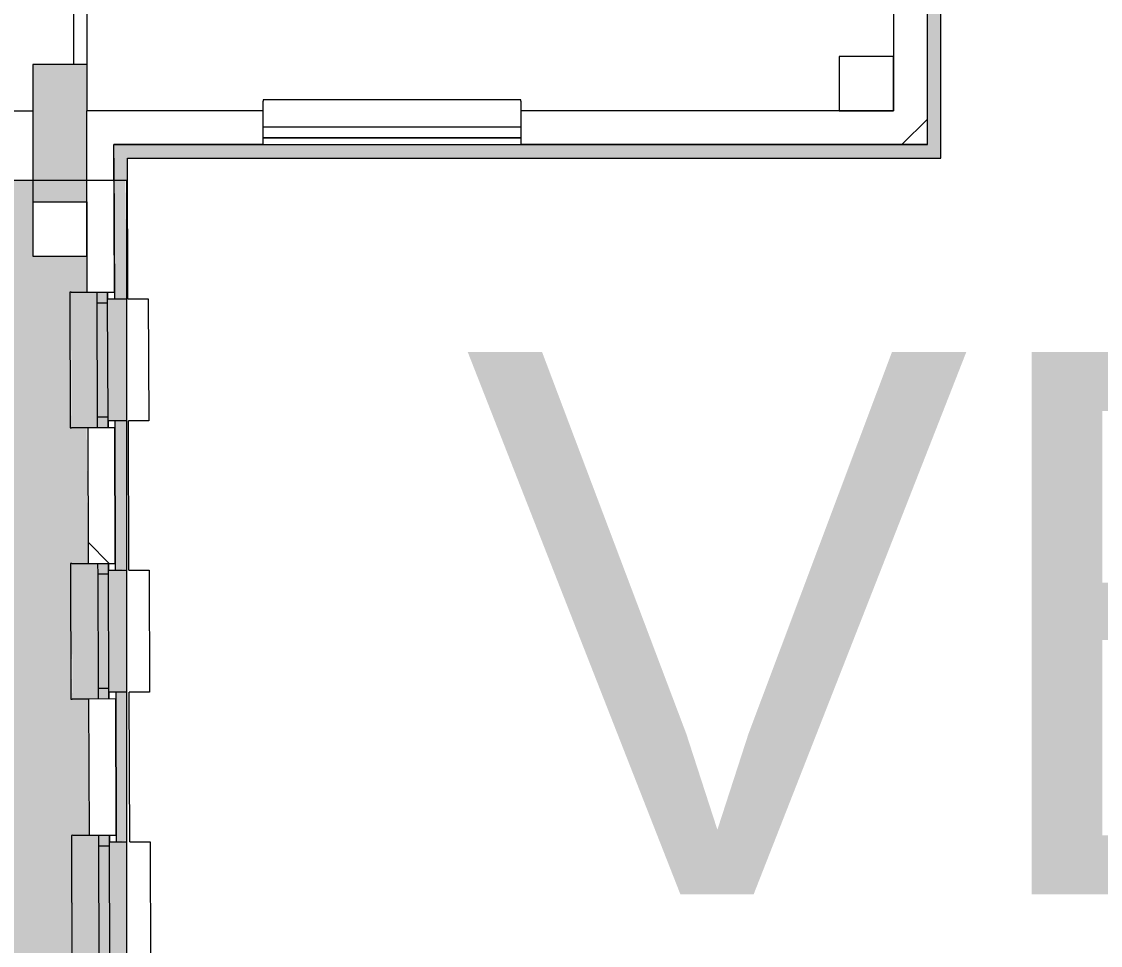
# Model space of a CAD drawing. Header units: millimetres. Extents: x 46521 to 258066, y -45352 to 20466.
# Drawn here: x 206020 to 213978, y -11033 to -4219 of the extents above; entities that cross this region are included whole.
import ezdxf

# ---------------------------------------------------------------- set-up
doc = ezdxf.new("R2010")
doc.units = ezdxf.units.MM
for name, color, linetype, lineweight in [('A-DETL-GENF', 92, 'Continuous', 13), ('A-DETL-THIN', 151, 'Continuous', 13), ('A-FLOR', 192, 'Continuous', 13), ('A-GENM', 13, 'Continuous', 13), ('A-GLAZ', 151, 'Continuous', 13), ('A-WALL', 113, 'Continuous', 13), ('A-WALL-PATT', 111, 'Continuous', 35), ('G-ANNO-TEXT', 231, 'Continuous', 9), ('Q-SPCQ', 91, 'Continuous', 9), ('S-COLS', 52, 'Continuous', 13)]:
    doc.layers.add(name, color=color, linetype=linetype, lineweight=lineweight)
doc.styles.add('Arial_4', font='arial.ttf', dxfattribs={"height": 4000})
pattern_1 = [(135.18, (206711, -8269), (-5729, -5765.6), []), (90.182, (203990, 880.5), (-5765.6, 5729), [1016, -10478.7]), (135.18, (203987, 1896.5), (-5729, -5765.6), [1016, -7112]), (180.182, (203266, 2612.6), (-5729, -5765.6), [1016, -10478.7]), (225.18, (202250, 2609), (5765.6, -5729), [1016, -7112]), (90.182, (201537, 872.7), (-5765.6, 5729), [1016, -10478.7]), (135.18, (202258, 156.6), (-5729, -5765.6), [1016, -7112]), (180.182, (203274, 160), (-5729, -5765.6), [1016, -10478.7]), (225.18, (203990, 880.5), (5765.6, -5729), [1016, -7112]), (135.18, (200600, 3533), (-5729, -5765.6), [2032, -6096])]

# ---------------------------------------------------------------- blocks, each defined once
blk = doc.blocks.new('OKNO_1k_nadsvetlik - OKNO_1k_nadsvetlik_1000 x 1500-V75-Mapka _ závislý 6')
at = {"layer": 'A-GLAZ', "lineweight": 9}
h = blk.add_hatch(color=256, dxfattribs=at)
h.paths.add_polyline_path([(500, -30), (499.8, 50), (420, 50), (420, -30), (499.6, -30)])
h.paths.add_polyline_path([(-420, -30), (-420, 50), (-500, 50), (-499.8, -30), (-420.3, -30)])
blk.add_hatch(color=256, dxfattribs=at).paths.add_polyline_path([(420, -30), (420, 50), (-420, 50), (-420, -30)])
for p, q in [((-450, 50), (-450, 100.1)), ((450, 100.1), (450, 50)), ((-500, 50), (-450, 50)), ((-420, 50), (-500, 50)), ((420, 50), (-420, 50)), ((-420, 50), (-420, -30)), ((500, 50), (420, 50)), ((420, -30), (420, 50)), ((450, 50), (500, 50)), ((-500, -30), (-420, -30)), ((-420, -30), (420, -30)), ((420, -30), (500, -30))]:
    blk.add_line(p, q, dxfattribs=at)
blk = doc.blocks.new('parapet s nosem_vnitní - parapet s nosem_vnitní-V73-Mapka _ závislý 6')
at = {"layer": 'A-GENM', "lineweight": 9}
for points in [[(500, -190), (499.6, 0), (-500, 0), (-500, -190), (-6.6, -190)], [(500, -195), (500, -190), (258.3, -195)]]:
    blk.add_hatch(color=151, dxfattribs=at).paths.add_polyline_path(points)
for p, q in [((-500, -190), (-500, -70)), ((500, -70), (500, -190)), ((-500, -190), (-500, -200)), ((-500, -200), (500, -200)), ((-500, -200), (500, -200)), ((500, -200), (500, -190))]:
    blk.add_line(p, q, dxfattribs=at)
blk = doc.blocks.new('parapet_ext - parapet_ext-V76-Mapka _ závislý 6')
at = {"layer": 'Q-SPCQ'}
blk.add_hatch(color=151, dxfattribs=at).paths.add_polyline_path([(450, 0), (449.9, 126.1), (-450, 129), (-450, 0), (449.8, 0)])
for p, q in [((-450, 150.1), (-450, 300)), ((-450, 300), (450, 300)), ((450, 300), (450, 150.1))]:
    blk.add_line(p, q, dxfattribs=at)
blk = doc.blocks.new('OKNO_1k_nadsvetlik - OKNO_1k_nadsvetlik_1000 x 1500-V77-Mapka _ závislý 6')
at = {"layer": 'A-GLAZ', "lineweight": 9}
h = blk.add_hatch(color=256, dxfattribs=at)
h.paths.add_polyline_path([(500, -30), (499.8, 50), (420, 50), (420, -30), (499.6, -30)])
h.paths.add_polyline_path([(-420, -30), (-420, 50), (-500, 50), (-499.8, -30), (-420.3, -30)])
blk.add_hatch(color=256, dxfattribs=at).paths.add_polyline_path([(420, -30), (420, 50), (-420, 50), (-420, -30)])
for p, q in [((-450, 50), (-450, 100.1)), ((450, 100.1), (450, 50)), ((-500, 50), (-450, 50)), ((-420, 50), (-500, 50)), ((420, 50), (-420, 50)), ((-420, 50), (-420, -30)), ((500, 50), (420, 50)), ((420, -30), (420, 50)), ((450, 50), (500, 50)), ((-500, -30), (-420, -30)), ((-420, -30), (420, -30)), ((420, -30), (500, -30))]:
    blk.add_line(p, q, dxfattribs=at)
blk = doc.blocks.new('parapet_ext - parapet_ext-V78-Mapka _ závislý 6')
at = {"layer": 'Q-SPCQ'}
blk.add_hatch(color=151, dxfattribs=at).paths.add_polyline_path([(450, 0), (449.9, 132.5), (-450, 135.3), (-450, 0), (449.8, 0)])
for p, q in [((-450, 150.1), (-450, 300)), ((-450, 300), (450, 300)), ((450, 300), (450, 150.1))]:
    blk.add_line(p, q, dxfattribs=at)
blk = doc.blocks.new('OKNO_1k_nadsvetlik - OKNO_1k_nadsvetlik_1000 x 1500-V79-Mapka _ závislý 6')
at = {"layer": 'A-GLAZ', "lineweight": 9}
h = blk.add_hatch(color=256, dxfattribs=at)
h.paths.add_polyline_path([(500, -30), (499.8, 50), (420, 50), (420, -30), (499.6, -30)])
h.paths.add_polyline_path([(-420, -30), (-420, 50), (-500, 50), (-499.8, -30), (-420.3, -30)])
blk.add_hatch(color=256, dxfattribs=at).paths.add_polyline_path([(420, -30), (420, 50), (-420, 50), (-420, -30)])
for p, q in [((-450, 50), (-450, 100.1)), ((450, 100.1), (450, 50)), ((-500, 50), (-450, 50)), ((-420, 50), (-500, 50)), ((420, 50), (-420, 50)), ((-420, 50), (-420, -30)), ((500, 50), (420, 50)), ((420, -30), (420, 50)), ((450, 50), (500, 50)), ((-500, -30), (-420, -30)), ((-420, -30), (420, -30)), ((420, -30), (500, -30))]:
    blk.add_line(p, q, dxfattribs=at)
blk = doc.blocks.new('parapet_ext - parapet_ext-V80-Mapka _ závislý 6')
at = {"layer": 'Q-SPCQ'}
blk.add_hatch(color=151, dxfattribs=at).paths.add_polyline_path([(450, 0), (450, 138.8), (-450, 141.7), (-450, 0), (449.8, 0)])
for p, q in [((-450, 150.1), (-450, 300)), ((-450, 300), (450, 300)), ((450, 300), (450, 150.1))]:
    blk.add_line(p, q, dxfattribs=at)
blk = doc.blocks.new('OKNO_2k_ - OKNO_2k_1900x1400-1963744-Mapka _ závislý 6')
at = {"layer": 'A-GLAZ', "lineweight": 9}
for p, q in [((-950, 126), (950, 126)), ((-950, 75), (-950, 126)), ((950, 126), (950, 75)), ((950, 75), (-950, 75)), ((-950, 75), (950, 75)), ((-950, -5), (-950, 75)), ((950, 75), (950, -5)), ((950, -5), (-950, -5))]:
    blk.add_line(p, q, dxfattribs=at)
blk = doc.blocks.new('parapet s nosem_vnitní - parapet s nosem_vnitní-1349022-Mapka _ závislý 6')
at = {"layer": 'A-GENM', "lineweight": 9}
for p, q in [((-950, -190), (-950, 0)), ((950, 0), (950, -190)), ((-950, -190), (-950, -200)), ((-950, -200), (950, -200)), ((-950, -200), (950, -200)), ((950, -200), (950, -190))]:
    blk.add_line(p, q, dxfattribs=at)
blk = doc.blocks.new('Betonový čtvercový sloup - 400 x 400-1924023-Mapka _ závislý 6')
at = {"layer": 'S-COLS', "lineweight": 9}
h = blk.add_hatch(dxfattribs=at)
h.set_pattern_fill('FP_141', color=256, style=0, pattern_type=2)
h.set_pattern_definition([(45, (-77909, 5750), (-7184.2, 7184.2), []), (45, (-75036, 5750), (-7184.2, 7184.2), []), (45, (-69288, 5750), (-4310.5, 10057.9), [4064, -2032, 67.06, -1964.94])])
h.paths.add_polyline_path([(200, -200), (200, 200), (-200, 200), (-200, -200)])
for p, q in [((200, 200), (-200, 200)), ((-200, 200), (-200, -200)), ((200, -200), (200, 200)), ((-200, -200), (200, -200))]:
    blk.add_line(p, q, dxfattribs=at)

msp = doc.modelspace()

# ---------------------------------------------------------------- hatches: boundary and pattern name
at = {"layer": 'A-DETL-GENF', "lineweight": 9}
h = msp.add_hatch(color=151, dxfattribs=at)
h.paths.add_polyline_path([(205991.6, -23536.6), (205991.6, -23436.6), (203937.3, -23436.2), (203888.1, -23330.6), (203160.4, -23153.7), (204220.4, -22659.4), (203492.7, -22482.5), (203443.2, -22376.5), (201730.4, -22376.5), (201730.4, -23531.5), (205832.9, -23536.6)])
h.paths.add_polyline_path([(181180, -23449.3), (181884.6, -23449.3), (181869.6, -23165.8), (181854.6, -23165.8), (181869.6, -22265.8), (181884.6, -22250.8), (181884.6, -21375.2), (181664.6, -21375.2), (181664.6, -21125.2), (181884.6, -21125.2), (181884.6, -19774.5), (181634.6, -19774.5), (181634.6, -19524.5), (181883, -19524.5), (181848.7, -18114.3), (181807.1, -17411.6), (181018.3, -17441.1), (181015.4, -17443.5), (180118.1, -17434), (180115.4, -17426.4), (179238.3, -17456.6), (179235.5, -17459), (178338.2, -17454), (178335.5, -17441.9), (177140.7, -17455.7), (177140.7, -19579.6), (178173.7, -19579.6), (179650, -21056), (179650, -23449.3), (180280, -23449.3), (180280, -23374.3), (181180, -23379.3)])
h.paths.add_polyline_path([(182140.7, -21565.8), (182510.1, -21565.8), (182510.1, -19130), (182134.6, -19113.6), (182134.6, -21565.8)])
h.paths.add_polyline_path([(182710.1, -21565.8), (182726.7, -21565.8), (182710.1, -21519.5)])
h.paths.add_polyline_path([(223917.2, -20315.3), (224532.9, -20315.3), (224532.9, -17927.7), (219907.7, -17927.7), (219907.7, -19075.3), (222877.7, -19075.3), (222877.7, -19175.3), (222281.8, -19175.7), (222337.8, -19295.7), (222857.4, -19422), (222857.4, -19639.8), (221972.4, -20061.1), (222787.1, -20259.1), (222813.3, -20315.3), (223599.8, -20315.3)])
h.paths.add_polyline_path([(184801.4, -20290.8), (186743.8, -20290.8), (186728.8, -20150.8), (186713.8, -20150.8), (186728.8, -19550.8), (186743.8, -19535.8), (186743.8, -19113.6), (183894, -19114), (183952, -19238.3), (184778.8, -19460.5), (183893.8, -19873.2), (183893.8, -20109.4), (184417.5, -20236.7), (184442.7, -20290.8), (184483.8, -20290.8)])
h.paths.add_polyline_path([(186818.8, -20150.8), (186843.8, -20150.8), (186843.8, -19550.8), (186753.8, -19550.8), (186753.8, -20150.8)])
h.paths.add_polyline_path([(187005.7, -18728.2), (188105.7, -18728.2), (188105.7, -18608.2), (187005.7, -18608.2), (187005.7, -18658.2)])
h.paths.add_polyline_path([(188105.7, -18528.2), (188155.7, -18528.2), (188155.7, -18431.9), (185663.7, -18442.1), (185663.7, -18478.2), (186955.7, -18478.2), (186955.7, -18528.2), (188075.8, -18528.2)])
h.paths.add_polyline_path([(182410, -18478.2), (185413.7, -18478.2), (185405.7, -17225.4), (182410, -17225.4), (182410, -18114.3)])
h.paths.add_polyline_path([(182160, -18478.2), (182160, -16845.8), (182140.7, -16845.8), (182140.7, -17195.8), (182052.3, -17195.8), (182117.2, -18471.8), (182140.7, -18478.2)])
h.paths.add_polyline_path([(190343.8, -18478.2), (190540.7, -18477.2), (190540.7, -18431.9), (189870.7, -18431.9), (189870.7, -18477.2), (190193.8, -18478.2)])
h.paths.add_polyline_path([(199740.7, -18478.2), (199761.7, -18455), (199740.7, -18431.9), (199632.7, -18431.9), (199632.7, -18477.2), (199682.7, -18478.2)])
h.paths.add_polyline_path([(192590.7, -18478.2), (192590.7, -18477.2), (192640.7, -18477.2), (192640.7, -18431.9), (191640.7, -18431.9), (191640.7, -18477.2), (191690.7, -18478.2)])
h.paths.add_polyline_path([(188405.7, -18478.2), (188770.7, -18477.2), (188770.7, -18431.9), (188405.7, -18431.9)])
h.paths.add_polyline_path([(197990.7, -18478.2), (198582.7, -18477.2), (198582.7, -18431.9), (197940.7, -18431.9), (197940.7, -18477.2), (197990.7, -18477.2)])
h.paths.add_polyline_path([(196670, -18478.2), (196840.7, -18477.2), (196840.7, -18431.9), (195840.7, -18431.9), (195840.7, -18477.2), (195890.7, -18478.2)])
h.paths.add_polyline_path([(193790.7, -18478.2), (194740.7, -18477.2), (194740.7, -18431.9), (193740.7, -18431.9), (193740.7, -18477.2), (193790.7, -18477.2)])
h.paths.add_polyline_path([(223366.7, -16893.3), (222916.7, -16893.3), (222916.7, -16493.3), (223365.1, -16493.3), (223365.6, -16613.4)])
h.paths.add_polyline_path([(223368.1, -17238.3), (223360, -15305.1), (219956.8, -15317.2), (219968.8, -15516.5), (219983.3, -15516.5), (219954.4, -16316.8), (219939.4, -16316.8), (219938.5, -17238.3), (223366.7, -17238.3)])
h.paths.add_polyline_path([(206540.1, -17238.3), (206534.9, -15721.9), (203768.5, -15721.9), (203768.5, -15861.9), (203678.5, -15861.9), (203678.5, -16661.9), (203768.5, -16661.9), (203768.5, -17238.3), (206020.1, -17238.3), (206020.1, -17169.9), (206539.6, -17169.9), (206539.8, -17238.3)])
h.paths.add_polyline_path([(200181.1, -17238.3), (203668.5, -17238.3), (203653.5, -16661.9), (203638.5, -16661.9), (203653.5, -15861.9), (203668.5, -15846.9), (203653.5, -15721.9), (200099, -15721.9), (200106.1, -16250.2), (200176.5, -16251.3), (200181.1, -17238.3)])
h.paths.add_polyline_path([(216859.1, -17238.3), (219823.2, -17238.3), (219856.8, -16315.1), (219929.4, -16314.8), (219929.4, -15516.2), (219853.3, -15514.9), (219854.2, -15317.2), (218524.9, -15321.8), (218522.2, -13416.8), (218612.1, -13416.7), (218610.9, -12616.7), (218520.9, -12616.7), (218517.1, -9896.8), (218607, -9896.7), (218605.8, -9096.7), (218515.8, -9096.7), (218512.2, -6517.4), (218602.1, -6517.2), (218600.9, -5717.2), (218510.9, -5717.2), (218509.6, -4804.7), (218234.8, -4819.7), (218234.8, -4834.7), (217434.8, -4819.7), (217419.8, -4804.7), (216932.1, -4804.7), (216931, -7500.5), (217316.8, -7493.8), (217323.8, -7893.7), (216903.9, -7901.4), (216903.1, -10505.4), (217311.7, -10491.1), (217325.7, -10890.9), (216875.9, -10906.6), (216897.7, -11224.8), (216903.7, -11224.8), (216889.8, -13224.8), (216869.8, -13224.8), (216889.7, -14214.8), (216895.8, -14214.8), (216881.8, -16214.8), (216861.8, -16214.8), (216881.8, -16493.3), (217324.8, -16493.3), (217324.8, -16893.3), (216860, -16893.3), (216859.1, -17233.5)])
h.paths.add_polyline_path([(224782.9, -17238.3), (224782.9, -17142.7), (223667.7, -17142.7), (223668.1, -17237.9), (224532.9, -17238.3)])
h.paths.add_polyline_path([(206739.8, -17208.3), (206739.8, -17208), (206739.8, -17208.2)])
h.paths.add_polyline_path([(199740.7, -16301.9), (199751.7, -16301.1), (199740.7, -16301.1)])
h.paths.add_polyline_path([(201233.7, -15621.9), (204527.9, -15621.9), (204512.9, -14601.9), (204497.9, -14601.9), (204512.9, -13801.9), (204527.9, -13786.9), (204527.9, -12892.6), (200086.2, -12952.4), (200094.5, -13745.2), (200164.9, -13744.9), (200159.9, -14744.9), (200094.5, -14746.4), (200098.8, -15621.9)])
h.paths.add_polyline_path([(206037.9, -15621.9), (206534.7, -15621.9), (206530.2, -15215.3), (206408.4, -15215.7), (206413.4, -14215.6), (206530.2, -14214.6), (206523.9, -13220.3), (206402.1, -13220.3), (206407.1, -12220.7), (206523.9, -12219.6), (206521.7, -11931.2), (206103, -11932.5), (206101.7, -11532.5), (206521.7, -11531.2), (206514.3, -11220.3), (206395.7, -11220.7), (206400.7, -10220.7), (206517.5, -10219.7), (206511.1, -9215.3), (206389.3, -9215.3), (206394.3, -8215.7), (206511.1, -8214.7), (206500.5, -7215.3), (206383, -7215.7), (206388, -6215.7), (206504.8, -6214.7), (206500.5, -5950), (206102.6, -5950), (206102.6, -5391.9), (204627.9, -5391.9), (204627.9, -15621.9), (205087.9, -15606.9), (205087.9, -15591.9), (205987.9, -15606.9), (206002.9, -15621.9), (206017.9, -15621.9)])
h.paths.add_polyline_path([(218624.7, -15201.4), (223360, -15185.1), (223345.9, -14407.4), (223228.3, -14407.9), (223236.9, -12407.8), (223349, -12407.1), (223345.9, -11716.7), (218619.6, -11716.7), (218637.1, -12615.5), (218650.9, -12616.7), (218635.9, -13416.7), (218622.1, -13416.8), (218622.2, -13466.8)])
h.paths.add_polyline_path([(200135.8, -12851.7), (204527.9, -12792.6), (204512.9, -12661.9), (204497.9, -12661.9), (204512.9, -11861.9), (204527.9, -11846.9), (204527.9, -5528.2), (200485.7, -5528.2), (200485.7, -5928.2), (200103.7, -5928.2), (200127.6, -6199.9), (200130, -6199.9), (200114.3, -7200), (200109.6, -7201.4), (200136.8, -8199.9), (200139.3, -8199.9), (200123.5, -9200), (200118.9, -9201.4), (200146.1, -10209.9), (200148.6, -10211.4), (200143.5, -11209.9), (200128.2, -11210.8), (200131.5, -11534.3), (200503.8, -11534.4), (200516.7, -11921.7), (200131.5, -11935), (200133.9, -12439)])
h.paths.add_polyline_path([(219951.1, -11616.7), (222935.9, -11616.7), (222935.9, -10496.7), (223345.9, -10496.7), (223333.3, -10407.4), (223212.5, -10407.9), (223221.2, -8407.9), (223333.3, -8406.8), (223332.1, -8216.7), (218614.6, -8216.7), (218632, -9095.5), (218645.8, -9096.7), (218630.8, -9896.7), (218617, -9896.8), (218632, -11616.7), (219631.1, -11616.7), (219631.1, -11016.7), (219951.1, -11016.7)])
h.paths.add_polyline_path([(206717.5, -10219.7), (206717.6, -10219.7), (206717.4, -10168.8)])
h.paths.add_polyline_path([(206711.1, -8214.7), (206711.2, -8214.7), (206710.1, -7898.7)])
h.paths.add_polyline_path([(216583, -8214), (216583.1, -8214), (216583.8, -7898.7)])
h.paths.add_polyline_path([(222922.1, -8116.7), (222922.1, -7516.7), (223329.8, -7516.7), (223321.5, -7407.5), (223200.7, -7407.9), (223209.3, -5407.9), (223321.5, -5407.2), (223318.7, -4804.7), (218609.6, -4804.7), (218627.1, -5716), (218640.9, -5717.2), (218625.9, -6517.2), (218612.1, -6517.4), (218619.6, -8116.7), (221774.1, -8116.7)])
h.paths.add_polyline_path([(206704.8, -6214.7), (206704.9, -6214.7), (206703.9, -5950)])
h.paths.add_polyline_path([(216590.9, -5224), (216591, -5224), (216592.3, -4704.7)])
h.paths.add_polyline_path([(218264.8, -4704.7), (223318.7, -4704.7), (223317.5, -4397.9), (223188.8, -4398), (223197.5, -2397.9), (223309.6, -2397.2), (223304.7, -1904.5), (222917.6, -1906), (222915.9, -1466), (220496.2, -1497.9), (220495.1, -1503.9), (218496.2, -1495.3), (218495.2, -1483), (217348.3, -1488.9), (217348.3, -1897.4), (216939.8, -1899), (216939.8, -4704.7), (218234.8, -4704.7)])
at = {"layer": 'A-WALL-PATT', "lineweight": 9}
h = msp.add_hatch(color=256, dxfattribs=at)
h.paths.add_polyline_path([(212801.6, -5126.6), (212801.6, 1524.3), (212751.6, 1524.3), (212731.6, 1474.3), (212701.6, 1474.3), (212701.6, -5126.6), (212751.6, -5126.6)])
h.paths.add_polyline_path([(212751.6, 2524.3), (212801.6, 2524.3), (212801.6, 7764.2), (212701.6, 7764.2), (212701.6, 2574.3), (212731.6, 2574.3)])
h = msp.add_hatch(dxfattribs=at)
h.set_pattern_fill('FP_60', color=256, angle=45, style=0, pattern_type=2)
h.set_pattern_definition([(135, (212702, 4192.5), (-5747, -5747), []), (90, (210009.5, 13350.4), (-5747.4, 5747.4), [1016, -10478.7]), (135, (210009.5, 14366.4), (-5747.4, -5747.4), [1016, -7112]), (180, (209291, 15085), (-5747.4, -5747.4), [1016, -10478.7]), (225, (208275, 15085), (5747.4, -5747.4), [1016, -7112]), (90, (207556.7, 13350.4), (-5747.4, 5747.4), [1016, -10478.7]), (135, (208275, 12632), (-5747.4, -5747.4), [1016, -7112]), (180, (209291, 12632), (-5747.4, -5747.4), [1016, -10478.7]), (225, (210009.5, 13350.4), (5747.4, -5747.4), [1016, -7112]), (135, (206628, 16014), (-5747.4, -5747.4), [2032, -6096])])
h.paths.add_polyline_path([(212701.6, -4876.6), (212701.6, 99.3), (212451.6, 99.3), (212451.6, -4876.6), (212481.6, -4876.6)])
h.paths.add_polyline_path([(212521.6, 1149.3), (212701.6, 1149.3), (212680.6, 1474.3), (212601.6, 1479.3), (212601.6, 1614.3), (212651.6, 1614.3), (212629.9, 2434.3), (212581.6, 2434.3), (212601.6, 2494.4), (212601.6, 2574.3), (212701.6, 2574.3), (212701.6, 7514.3), (212451.6, 7514.3), (212451.6, 1479.3), (212481.6, 1474.3), (212481.6, 1149.3), (212520.6, 1149.3)])
for color, points in [(256, [(206500.5, -5391.9), (206502.2, -5391.9), (206500.5, -4534.8), (206103.9, -4534.8), (206103.9, -5391.9), (206403.9, -5391.9)]), (256, [(209701.6, -5226.6), (212801.6, -5226.6), (212801.6, -5126.6), (206701.3, -5126.6), (206701.6, -5226.6), (209449.9, -5226.6)]), (133, [(206503.9, -5950), (206500.5, -5391.9), (206103.9, -5391.9), (206103.9, -5550), (206502.6, -5550), (206502.6, -5950)])]:
    msp.add_hatch(color=color, dxfattribs=at).paths.add_polyline_path(points)
h = msp.add_hatch(dxfattribs=at)
h.set_pattern_fill('FP_61', color=256, angle=45, style=0, pattern_type=2)
h.set_pattern_definition(pattern_1)
h.paths.add_polyline_path([(206701.3, -5126.6), (206700.5, -4876.6), (206503.9, -4876.6)])
h.paths.add_polyline_path([(206502.2, -5391.9), (206702.2, -5391.9), (206701.3, -5126.6), (206500.5, -4876.6), (206501.6, -5226.6)])
h = msp.add_hatch(dxfattribs=at)
h.set_pattern_fill('FP_56', color=256, angle=45, style=0, pattern_type=2)
h.set_pattern_definition([(45, (212513, -5127), (-5747, 5747), []), (360, (221671, -2434.5), (5747.4, 5747.4), [1016, -10478.7]), (45, (222687, -2434.5), (-5747.4, 5747.4), [1016, -7112]), (90, (223405.3, -1716), (-5747.4, 5747.4), [1016, -10478.7]), (135, (223405, -700), (-5747.4, -5747.4), [1016, -7112]), (360, (221671, 18.3), (5747.4, 5747.4), [1016, -10478.7]), (45, (220952.5, -700), (-5747.4, 5747.4), [1016, -7112]), (90, (220952.5, -1716), (-5747.4, 5747.4), [1016, -10478.7]), (135, (221671, -2434.5), (-5747.4, -5747.4), [1016, -7112]), (45, (224334, 947), (-5747.4, 5747.4), [2032, -6096])])
h.paths.add_polyline_path([(212701.6, -5126.6), (212701.6, -4876.6), (209701.6, -4876.6), (209701.6, -5126.6), (212451.6, -5126.6)])
h.paths.add_polyline_path([(206701.3, -5126.6), (207801.6, -5126.6), (207801.6, -4876.6), (206700.5, -4876.6)])
h = msp.add_hatch(color=41, dxfattribs=at)
h.paths.add_polyline_path([(206796.6, -17208.2), (206839.8, -17208), (206833.3, -15164.3), (206796.6, -15182.8), (206796.6, -17208)])
h.paths.add_polyline_path([(206796.6, -14264.4), (206830.5, -14264.3), (206827, -13169.3), (206796.6, -13184.6), (206796.6, -14264.3)])
h.paths.add_polyline_path([(206796.6, -12269.4), (206824.1, -12269.3), (206820.6, -11169.3), (206796.6, -11181.4), (206796.6, -12269.3)])
h.paths.add_polyline_path([(206796.6, -10269.4), (206817.8, -10269.3), (206796.6, -10269.3)])
h.paths.add_polyline_path([(206796.6, -8264.4), (206811.4, -8264.3), (206796.6, -8264.3)])
h.paths.add_polyline_path([(206805, -6264.4), (206796.6, -5226.6), (206701.7, -5226.6), (206704.9, -5391.9), (206796.6, -5391.9), (206801.7, -6264.4)])
h = msp.add_hatch(dxfattribs=at)
h.set_pattern_fill('FP_61', color=256, angle=45, style=0, pattern_type=2)
h.set_pattern_definition(pattern_1)
h.paths.add_polyline_path([(206643.1, -17408.3), (206740.4, -17408.3), (206733.4, -15214.6), (206533.4, -15215.3), (206540.4, -17408.3)])
h.paths.add_polyline_path([(206530.2, -14215.3), (206730.2, -14214.6), (206727.1, -13219.6), (206527.1, -13220.3), (206530.2, -14214.6)])
h.paths.add_polyline_path([(206523.9, -12220.3), (206723.9, -12219.6), (206720.7, -11219.7), (206520.7, -11220.3), (206523.9, -12219.6)])
h.paths.add_polyline_path([(206517.5, -10220.3), (206717.5, -10219.7), (206714.3, -9214.7), (206514.3, -9215.3), (206517.5, -10219.7)])
h.paths.add_polyline_path([(206511.1, -8215.3), (206711.1, -8214.7), (206708, -7214.7), (206508, -7215.3), (206511.1, -8214.7)])
h.paths.add_polyline_path([(206504.8, -6215.3), (206704.8, -6214.7), (206701.6, -5391.9), (206502.2, -5391.9), (206504.8, -6214.7)])
h = msp.add_hatch(color=253, dxfattribs=at)
h.paths.add_polyline_path([(206739.8, -17208.3), (206796.6, -17208), (206783.3, -15164.5), (206733.3, -15164.6), (206739.8, -17208.2)])
h.paths.add_polyline_path([(206730.5, -14264.6), (206796.6, -14247.5), (206777, -13169.5), (206727, -13169.6), (206730.5, -14264.5)])
h.paths.add_polyline_path([(206724.1, -12269.6), (206796.6, -12255.7), (206796.6, -11169.4), (206720.6, -11169.7), (206724.1, -12269.5)])
h.paths.add_polyline_path([(206717.8, -10269.7), (206796.6, -10258.9), (206796.6, -9164.4), (206714.3, -9164.7), (206717.8, -10269.5)])
h.paths.add_polyline_path([(206711.4, -8264.7), (206796.6, -8257), (206796.6, -7164.4), (206707.9, -7164.7), (206711.4, -8264.5)])
h.paths.add_polyline_path([(206705, -6264.7), (206796.6, -6260.2), (206785.5, -5391.9), (206702.3, -5391.9), (206705, -6264.5)])
at = {"layer": 'S-COLS', "lineweight": 9}
h = msp.add_hatch(dxfattribs=at)
h.set_pattern_fill('FP_93', color=256, style=0, pattern_type=2)
h.set_pattern_definition([(45, (128393, 0), (-7184.2, 7184.2), []), (45, (131267, 0), (-7184.2, 7184.2), []), (45, (137014, 0), (-4310.5, 10057.9), [4064, -2032, 67.06, -1964.94])])
h.paths.add_polyline_path([(212051.6, -4876.6), (212451.6, -4876.6), (212451.6, -4476.6), (212051.6, -4476.6)])

# ---------------------------------------------------------------- linework, layer by layer
at = {"layer": 'A-DETL-THIN', "lineweight": 9}
for p, q in [((206796.6, -5391.9), (199740.7, -5391.9)), ((206796.6, -17238.3), (206796.6, -5391.9))]:
    msp.add_line(p, q, dxfattribs=at)
at = {"layer": 'A-FLOR', "lineweight": 9}
msp.add_line((200815.7, -4876.6), (206103.9, -4876.6), dxfattribs=at)
at = {"layer": 'A-WALL', "lineweight": 9}
for p, q in [((212801.6, -5226.6), (212801.6, 7864.2)), ((212451.6, 99.3), (212451.6, -4876.6)), ((212701.6, -5126.6), (212701.6, 99.3)), ((206403.9, -2005.6), (206403.9, -4534.8)), ((206503.9, -4876.6), (206503.9, -2005.6)), ((206103.9, -4534.8), (206103.9, -5550)), ((206503.9, -4534.8), (206103.9, -4534.8)), ((207801.6, -4876.6), (206500.5, -4876.6)), ((206504.8, -6215.3), (206500.5, -4876.6)), ((212451.6, -4876.6), (209701.6, -4876.6)), ((207801.6, -5126.6), (206701.3, -5126.6)), ((206701.3, -5126.6), (207801.6, -5126.6)), ((206704.8, -6214.7), (206701.3, -5126.6)), ((212701.6, -5126.6), (209701.6, -5126.6)), ((209701.6, -5126.6), (212701.6, -5126.6)), ((206801.7, -5226.6), (212801.6, -5226.6)), ((206504.8, -6215.3), (206704.8, -6214.7)), ((206708, -7214.7), (206508, -7215.3)), ((206508, -7215.3), (206511.1, -8215.3)), ((206711.1, -8214.7), (206708, -7214.7)), ((206511.1, -8215.3), (206711.1, -8214.7)), ((206714.3, -9214.7), (206514.3, -9215.3)), ((206514.3, -9215.3), (206517.5, -10220.3)), ((206717.5, -10219.7), (206714.3, -9214.7)), ((206517.5, -10220.3), (206717.5, -10219.7))]:
    msp.add_line(p, q, dxfattribs=at)
at = {"layer": 'A-WALL', "color": 63, "lineweight": 9}
for p, q in [((206701.7, -5226.6), (206705, -6264.7)), ((206705, -6264.7), (206796.6, -6264.4)), ((206796.6, -7164.4), (206707.9, -7164.7)), ((206707.9, -7164.7), (206711.4, -8264.7)), ((206711.4, -8264.7), (206796.6, -8264.4)), ((206796.6, -9164.4), (206714.3, -9164.7)), ((206714.3, -9164.7), (206717.8, -10269.7)), ((206717.8, -10269.7), (206796.6, -10269.4))]:
    msp.add_line(p, q, dxfattribs=at)
at = {"layer": 'A-WALL', "color": 60, "lineweight": 9}
for p, q in [((206805, -6264.4), (206801.7, -5226.6)), ((206811.4, -8264.3), (206807.9, -7164.4)), ((206817.8, -10269.3), (206814.3, -9164.3))]:
    msp.add_line(p, q, dxfattribs=at)
at = {"layer": 'S-COLS', "lineweight": 9}
for p, q in [((212451.6, -4476.6), (212051.6, -4476.6)), ((212051.6, -4476.6), (212051.6, -4876.6)), ((212451.6, -4876.6), (212451.6, -4476.6)), ((212051.6, -4876.6), (212451.6, -4876.6))]:
    msp.add_line(p, q, dxfattribs=at)

# ---------------------------------------------------------------- block references
at = {"layer": 'A-GENM', "lineweight": 9}
for name, p, rotation in [('parapet s nosem_vnitní - parapet s nosem_vnitní-1349022-Mapka _ závislý 6', (208751.6, -4996.6), 180), ('parapet s nosem_vnitní - parapet s nosem_vnitní-V73-Mapka _ závislý 6', (206576.4, -6715.1), 270.1822411447607), ('parapet s nosem_vnitní - parapet s nosem_vnitní-V73-Mapka _ závislý 6', (206582.7, -8715.1), 270.1822411447607), ('parapet s nosem_vnitní - parapet s nosem_vnitní-V73-Mapka _ závislý 6', (206589.1, -10720.1), 270.1822411447607)]:
    msp.add_blockref(name, p, dxfattribs=dict(at, rotation=rotation))
at = {"layer": 'A-GLAZ', "lineweight": 9}
for name, p, rotation in [('OKNO_2k_ - OKNO_2k_1900x1400-1963744-Mapka _ závislý 6', (208751.6, -5001.6), 180), ('OKNO_1k_nadsvetlik - OKNO_1k_nadsvetlik_1000 x 1500-V79-Mapka _ závislý 6', (206606.4, -6715), 270.1822411447607), ('OKNO_1k_nadsvetlik - OKNO_1k_nadsvetlik_1000 x 1500-V77-Mapka _ závislý 6', (206612.7, -8715), 270.1822411447607), ('OKNO_1k_nadsvetlik - OKNO_1k_nadsvetlik_1000 x 1500-V75-Mapka _ závislý 6', (206619.1, -10720), 270.1822411447607)]:
    msp.add_blockref(name, p, dxfattribs=dict(at, rotation=rotation))
at = {"layer": 'Q-SPCQ', "rotation": 270.1822411447607}
for name, p in [('parapet_ext - parapet_ext-V80-Mapka _ závislý 6', (206656.4, -6714.8)), ('parapet_ext - parapet_ext-V78-Mapka _ závislý 6', (206662.7, -8714.8)), ('parapet_ext - parapet_ext-V76-Mapka _ závislý 6', (206669.1, -10719.8))]:
    msp.add_blockref(name, p, dxfattribs=at)
at = {"layer": 'S-COLS', "lineweight": 9}
msp.add_blockref('Betonový čtvercový sloup - 400 x 400-1924023-Mapka _ závislý 6', (206302.6, -5750), dxfattribs=at)

# ---------------------------------------------------------------- texts
at = {"layer": 'G-ANNO-TEXT', "color": 7, "insert": (209286.6, -6656.2), "char_height": 4000, "width": 13147.675, "attachment_point": 1, "style": 'Arial_4'}
msp.add_mtext('VB4', dxfattribs=at)

doc.saveas('drawing.dxf')
